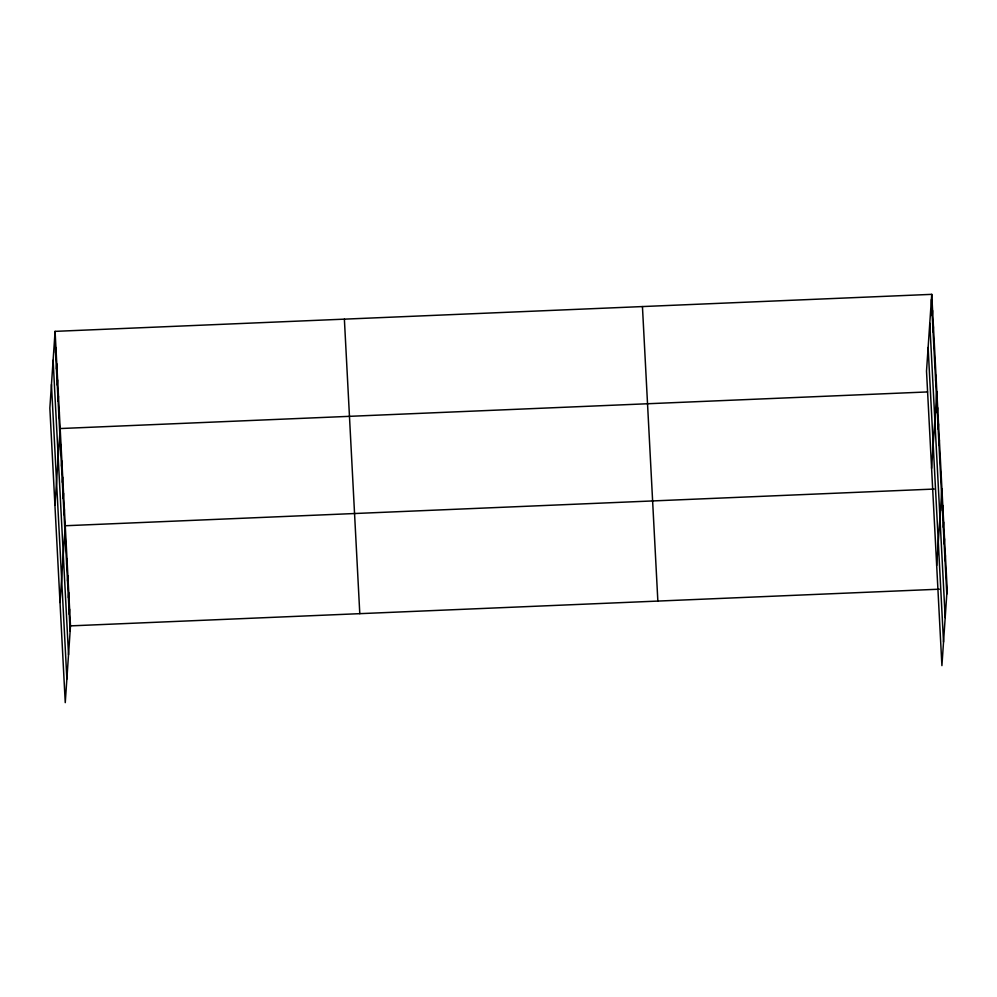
<?xml version="1.0" encoding="UTF-8"?>
<svg xmlns="http://www.w3.org/2000/svg" width="997" height="997" viewBox="0 0 997 997"><rect width="100%" height="100%" fill="white"/><g stroke="black" fill="none" stroke-linecap="round" stroke-linejoin="round"><path stroke-width="1.5" d="M55.084 331.365L70.488 625.879L65.254 702.648L49.85 408.134L55.084 331.365L931.746 294.352L947.15 588.866L941.916 665.635L926.512 371.121L931.746 294.352M55.583 352.751L55.932 347.554M56.43 368.952L56.779 363.755M57.278 385.154L57.627 379.957M58.125 401.355L58.474 396.158M58.973 417.556L59.322 412.347M54.935 505.317L60.169 428.548L927.546 391.933M60.667 449.946L61.016 444.749M61.515 466.147L61.864 460.95M62.362 482.349L62.711 477.152M63.21 498.537L63.559 493.341M64.057 514.739L64.406 509.542M60.019 602.512L65.254 525.743L934.177 489.053M65.777 547.627L66.126 542.43M66.649 564.314L66.998 559.118M67.522 581.002L67.871 575.805M68.394 597.689L68.743 592.492M69.267 614.389L69.616 609.192M932.232 315.75L932.594 310.553M933.08 331.951L933.441 326.754M933.927 348.14L934.289 342.943M934.775 364.341L935.136 359.144M935.622 380.542L935.984 375.346M931.597 468.316L936.831 391.547M937.317 412.932L937.678 407.736M938.165 429.134L938.526 423.937M939.012 445.335L939.373 440.138M939.859 461.536L940.221 456.339M940.707 477.725L941.068 472.528M936.682 565.498L941.916 488.729M942.427 510.614L942.788 505.417M943.299 527.313L943.661 522.116M944.171 544.001L944.533 538.804M945.044 560.688L945.405 555.491M945.929 577.375L946.278 572.178M70.488 625.879L939.411 589.19M931.385 299.549L946.801 594.062M929.777 323.165L945.181 617.679M928.12 347.504L943.523 642.018M642.442 306.565L657.858 601.079M344.376 319.152L359.792 613.666M54.735 336.562L70.139 631.076M53.115 360.179L68.531 654.693M51.458 384.518L66.874 679.032"/></g></svg>
